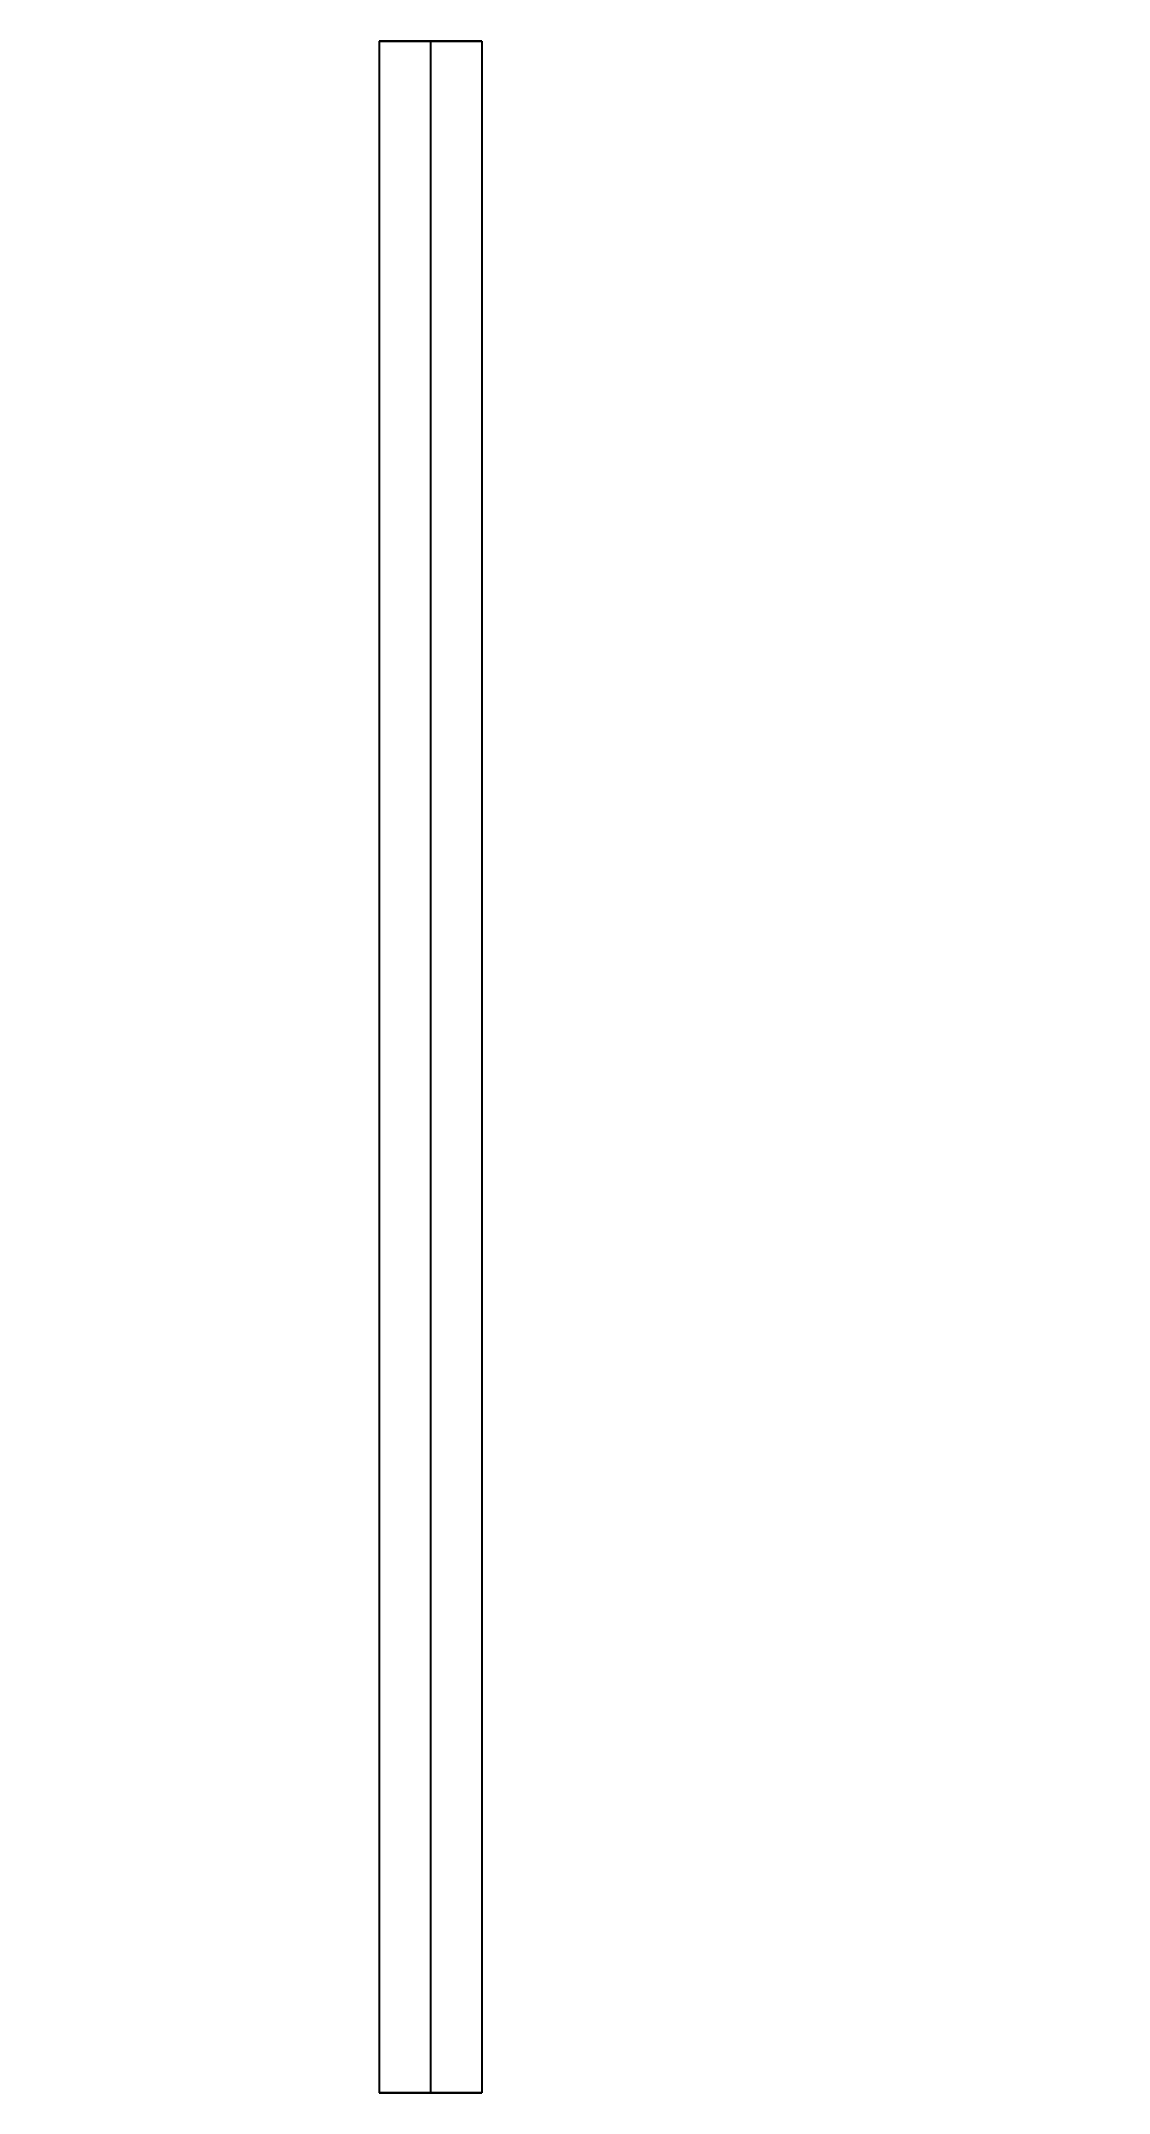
# Model space of a CAD drawing. Header units: millimetres. Extents: x -38 to 66, y -200 to 0.
import ezdxf

# ---------------------------------------------------------------- set-up
doc = ezdxf.new("R2010")
doc.units = ezdxf.units.MM

msp = doc.modelspace()

# ---------------------------------------------------------------- linework, layer by layer
at = {"extrusion": (0, -1, 0)}
for p, q in [((-5, 0), (-5, -200)), ((0, 0, -5), (-5, 0)), ((-5, 0), (0, 0, 5)), ((0, 0), (0, -200)), ((0, 0, 5), (0, -200, 5)), ((0, 0, -5), (0, -200, -5)), ((0, 0, 5), (5, 0)), ((5, 0), (0, 0, -5)), ((5, 0), (5, -200)), ((0, -200, -5), (-5, -200)), ((-5, -200), (0, -200, 5)), ((0, -200, 5), (5, -200)), ((5, -200), (0, -200, -5))]:
    msp.add_line(p, q, dxfattribs=at)

# ---------------------------------------------------------------- texts
msp.add_text('Y', height=125, dxfattribs=at).set_placement((-41.65, -63.17, 200))

doc.saveas('drawing.dxf')
